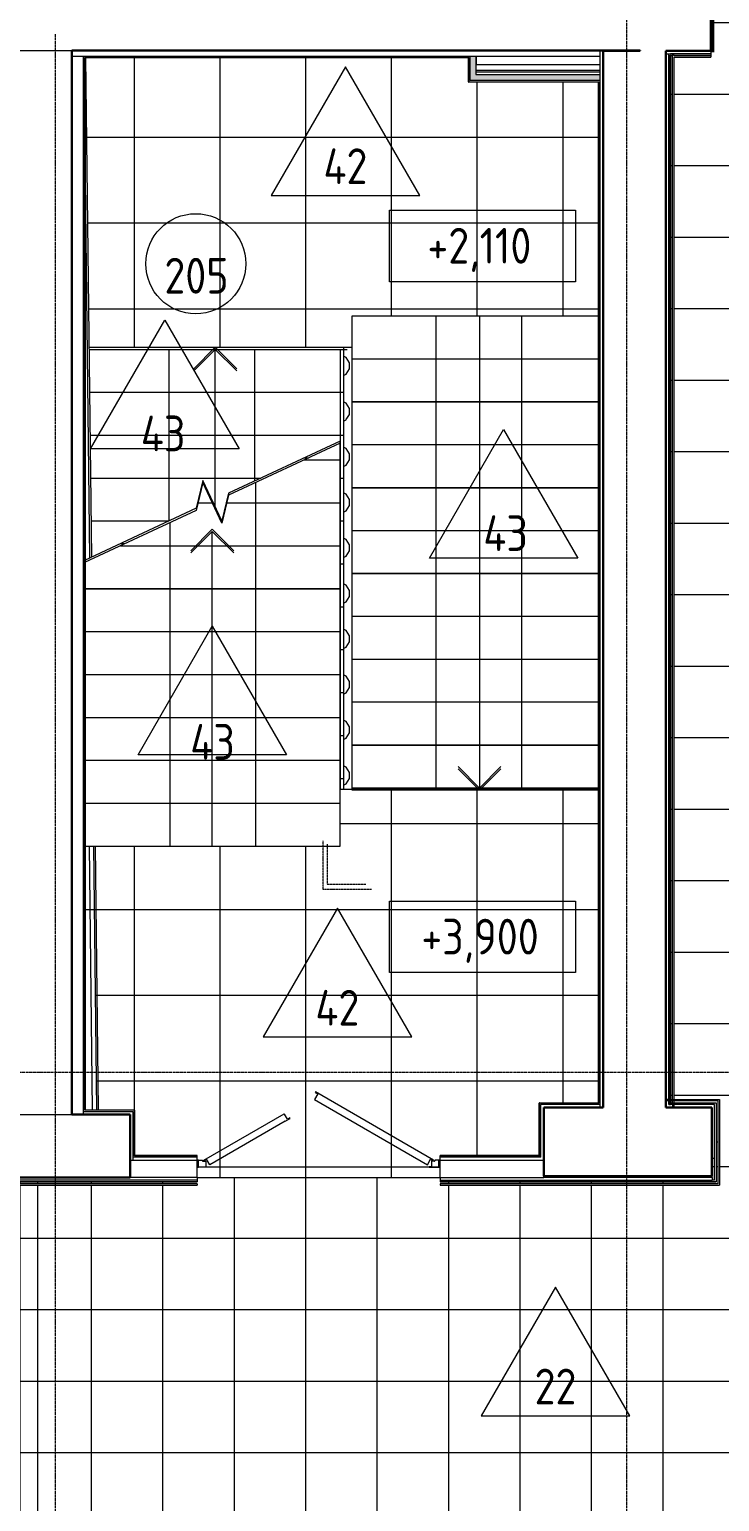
# Model space of a CAD drawing. Header units: millimetres. Extents: x -10915 to 60194, y -32941 to 46712.
# Drawn here: x 41668 to 46498, y 9943 to 20238 of the extents above; entities that cross this region are included whole.
import ezdxf

# ---------------------------------------------------------------- set-up
doc = ezdxf.new("R2010")
doc.units = ezdxf.units.MM
for name, pattern in [('ADSK_Линия сетки', [25, 20, -2.5, 0, -2.5]), ('ADSK_Штриховая_ш3 п1_5', [4.5, 3, -1.5]), ('ADSK_Штрихпунктирная 2 точки_ш15 п1_5 п1_5 п1_5', [19.5, 15, -1.5, 0, -1.5, 0, -1.5])]:
    doc.linetypes.add(name, pattern=pattern)
for name, color, linetype, lineweight in [('Аннотация', 7, 'Continuous', 9), ('Двери', 7, 'Continuous', 9), ('Лестницы', 7, 'Continuous', 9), ('Марки', 7, 'Continuous', 20), ('Марки помещений', 7, 'Continuous', 20), ('Оси', 7, 'Continuous', 9), ('Отметки', 7, 'Continuous', 9), ('Перекрытие', 7, 'Continuous', 18), ('Перекрытие штриховка', 7, 'Continuous', 18), ('Потолки', 7, 'Continuous', 9), ('Потолки штриховка', 7, 'Continuous', 9), ('Стены внутренние', 7, 'Continuous', 18), ('Стены наружные', 7, 'Continuous', 18), ('Стены несущие', 7, 'Continuous', 30), ('Стены отделка', 7, 'Continuous', 30), ('Стены перегородки', 7, 'Continuous', 30), ('Стены штриховка', 7, 'Continuous', 9), ('Стрелки вверх', 7, 'Continuous', 18)]:
    doc.layers.add(name, color=color, linetype=linetype, lineweight=lineweight)
doc.layers.add('Линии', color=7, linetype='Continuous', lineweight=9, true_color=0x00a600)
doc.layers.add('Линии разделители', color=4, linetype='ADSK_Штриховая_ш3 п1_5', lineweight=40, true_color=0x00ffff)
doc.styles.add('GOST Common_1', font='GOST_Common.ttf', dxfattribs={"width": 0.9, "height": 250})
doc.styles.add('GOST Common_2', font='GOST_Common.ttf', dxfattribs={"width": 0.9, "height": 250})
pattern_1 = [(180, (42052.6, 14527.3), (-7e-14, -600), []), (270, (42052.6, 14527.3), (600, 4e-14), [])]
pattern_2 = [(180, (42045, 14100.76), (-7e-14, -600), []), (270, (42045, 14100.76), (600, 4e-14), [])]
pattern_3 = [(0, (45713.2, 18232.8), (0, 600), []), (90, (45713.2, 18232.8), (-600, 4e-14), [])]

# ---------------------------------------------------------------- blocks, each defined once
blk = doc.blocks.new('dver-dpo-230 _1_ - 1700х2300Н ост алюм EIWS30 Д-16л-3687090-План полов 2-го этажа')
at = {"layer": 'Двери'}
for p, q in [((-6, 523), (-29, 484)), ((-21, 537), (-24, 533)), ((-24, 533), (-6, 523)), ((804, 60), (-21, 537)), ((-29, 484), (762, 27)), ((-804, 60), (-241, 385)), ((-234, 332), (-762, 27)), ((-241, 385), (-239, 381)), ((-219, 346), (-239, 381)), ((-234, 332), (-199, 352)), ((-202, 356), (-219, 346)), ((-199, 352), (-202, 356)), ((-850, 10), (-850, 60)), ((-850, 60), (-814, 60)), ((-840, 60), (-850, 60)), ((-774, 10), (-850, 10)), ((-850, 10), (-840, 10)), ((-840, 10), (-840, 60)), ((-814, 60), (-814, 55)), ((-811, 52), (-790, 52)), ((-802, 56), (-804, 60)), ((-784, 66), (-802, 56)), ((-790, 52), (-790, 17)), ((-787, 14), (-774, 14)), ((-762, 27), (-784, 66)), ((-774, 14), (-774, 10)), ((762, 27), (784, 66)), ((774, 14), (774, 10)), ((787, 14), (774, 14)), ((774, 10), (850, 10)), ((784, 66), (802, 56)), ((790, 52), (790, 17)), ((811, 52), (790, 52)), ((802, 56), (804, 60)), ((814, 60), (814, 55)), ((850, 60), (814, 60)), ((850, 60), (840, 60)), ((840, 60), (840, 10)), ((840, 10), (850, 10)), ((850, 10), (850, 60))]:
    blk.add_line(p, q, dxfattribs=at)
for centre, radius, start, end in [((-811, 55), 2.52, 180, 270), ((-787, 17), 2.5, 180, 270), ((787, 17), 2.5, 270, 360), ((811, 55), 2.52, 270, 0)]:
    blk.add_arc(centre, radius, start, end, dxfattribs=at)
blk = doc.blocks.new('ADSK_Марка_Помещение_ОдноЗначение - Номер-159740-План полов 2-го этажа')
at = {"layer": 'Марки помещений'}
blk.add_circle((0, 0), 3.5, dxfattribs=at)
blk = doc.blocks.new('ADSK_Марка_ПерекрытиеПол - Экземпляр_Отделка пола-158379-План полов 2-го этажа')
at = {"layer": 'Марки', "color": 1, "true_color": 0xff0000}
for p, q in [((0, 9), (-5.2, 0)), ((5.2, 0), (0, 9)), ((-5.2, 0), (5.2, 0))]:
    blk.add_line(p, q, dxfattribs=at)
blk = doc.blocks.new('Высотные отметки - Рамка-12095-План полов 2-го этажа')
at = {"layer": 'Аннотация', "lineweight": 20}
for p, q in [((-6.5, 0), (-6.5, 5)), ((-6.5, 5), (6.5, 5)), ((6.5, 5), (6.5, 0)), ((6.5, 0), (-6.5, 0))]:
    blk.add_line(p, q, dxfattribs=at)

msp = doc.modelspace()

# ---------------------------------------------------------------- hatches: boundary and pattern name
at = {"layer": 'Лестницы', "true_color": 0x787878}
h = msp.add_hatch(dxfattribs=at)
h.set_pattern_fill('FP_42', color=8, style=0, pattern_type=2)
h.set_pattern_definition(pattern_3)
h.paths.add_polyline_path([(43923.189, 17932.81), (45651.189, 17932.81), (45651.189, 18232.81), (43923.189, 18232.81), (43923.189, 18015.763)])
h = msp.add_hatch(dxfattribs=at)
h.set_pattern_fill('FP_41', color=8, style=0, pattern_type=2)
h.set_pattern_definition(pattern_2)
h.paths.add_polyline_path([(43865.613, 17700.763), (43865.613, 18000.763), (42085.506, 18000.763), (42089.087, 17700.763), (43293.084, 17700.763)])
h = msp.add_hatch(dxfattribs=at)
h.set_pattern_fill('FP_42', color=8, style=0, pattern_type=2)
h.set_pattern_definition(pattern_3)
h.paths.add_polyline_path([(45595.613, 17632.81), (45651.189, 17632.81), (45651.189, 17932.81), (43923.189, 17932.81), (43923.189, 17632.81), (45386.853, 17632.81)])
h = msp.add_hatch(dxfattribs=at)
h.set_pattern_fill('FP_41', color=8, style=0, pattern_type=2)
h.set_pattern_definition(pattern_2)
h.paths.add_polyline_path([(43865.613, 17400.763), (43865.613, 17700.763), (42089.087, 17700.763), (42092.668, 17400.763), (43293.084, 17400.763)])
h = msp.add_hatch(dxfattribs=at)
h.set_pattern_fill('FP_42', color=8, style=0, pattern_type=2)
h.set_pattern_definition(pattern_3)
h.paths.add_polyline_path([(45651.189, 17332.81), (45651.189, 17632.81), (43923.189, 17632.81), (43923.189, 17332.81), (45595.613, 17332.81)])
h = msp.add_hatch(dxfattribs=at)
h.set_pattern_fill('FP_41', color=8, style=0, pattern_type=2)
h.set_pattern_definition(pattern_2)
h.paths.add_polyline_path([(42148.989, 17100.763), (43287.362, 17100.763), (43842.576, 17359.664), (43842.576, 17100.763), (43865.613, 17100.763), (43865.613, 17400.763), (42092.668, 17400.763), (42096.249, 17100.763), (42137.895, 17100.763)])
h = msp.add_hatch(dxfattribs=at)
h.set_pattern_fill('FP_40', color=8, style=0, pattern_type=2)
h.set_pattern_definition(pattern_1)
h.paths.add_polyline_path([(43603.511, 17227.319), (43842.576, 17227.319), (43842.576, 17344.664), (43590.928, 17227.319)])
h = msp.add_hatch(dxfattribs=at)
h.set_pattern_fill('FP_42', color=8, style=0, pattern_type=2)
h.set_pattern_definition(pattern_3)
h.paths.add_polyline_path([(45651.189, 17032.81), (45651.189, 17332.81), (43923.189, 17332.81), (43923.189, 17032.81), (45595.613, 17032.81)])
h = msp.add_hatch(dxfattribs=at)
h.set_pattern_fill('FP_40', color=8, style=0, pattern_type=2)
h.set_pattern_definition(pattern_1)
h.paths.add_polyline_path([(43048.026, 16927.319), (43842.576, 16927.319), (43842.576, 17227.319), (43590.928, 17227.319), (43060.865, 16980.146), (43051.365, 16941.058)])
h.paths.add_polyline_path([(42847.126, 16927.319), (42947.576, 16927.319), (42881.542, 17068.929), (42850.772, 16942.319)])
h = msp.add_hatch(dxfattribs=at)
h.set_pattern_fill('FP_41', color=8, style=0, pattern_type=2)
h.set_pattern_definition(pattern_2)
h.paths.add_polyline_path([(42148.989, 16800.763), (42644.01, 16800.763), (42834.288, 16889.491), (42881.878, 17083.21), (43013.624, 16800.763), (43060.865, 16995.146), (43287.362, 17100.763), (42096.249, 17100.763), (42099.83, 16800.763), (42137.895, 16800.763)])
h.paths.add_polyline_path([(43865.613, 16800.763), (43865.613, 17100.763), (43842.576, 17100.763), (43842.576, 16800.763)])
h = msp.add_hatch(dxfattribs=at)
h.set_pattern_fill('FP_42', color=8, style=0, pattern_type=2)
h.set_pattern_definition(pattern_3)
h.paths.add_polyline_path([(43923.189, 16732.81), (45651.189, 16732.81), (45651.189, 17032.81), (43923.189, 17032.81), (43923.189, 17023.096)])
h = msp.add_hatch(dxfattribs=at)
h.set_pattern_fill('FP_40', color=8, style=0, pattern_type=2)
h.set_pattern_definition(pattern_1)
h.paths.add_polyline_path([(43842.576, 16627.319), (43842.576, 16927.319), (43048.026, 16927.319), (43013.61, 16785.708), (42947.576, 16927.319), (42847.126, 16927.319), (42834.288, 16874.491), (42304.224, 16627.319), (43293.084, 16627.319)])
h = msp.add_hatch(dxfattribs=at)
h.set_pattern_fill('FP_41', color=8, style=0, pattern_type=2)
h.set_pattern_definition(pattern_2)
h.paths.add_polyline_path([(43865.613, 16500.763), (43865.613, 16800.763), (43842.576, 16800.708), (43842.576, 16500.763)])
h.paths.add_polyline_path([(42102.843, 16548.413), (42644.01, 16800.763), (42099.83, 16800.763), (42101.901, 16627.319)])
h = msp.add_hatch(dxfattribs=at)
h.set_pattern_fill('FP_42', color=8, style=0, pattern_type=2)
h.set_pattern_definition(pattern_3)
h.paths.add_polyline_path([(45651.189, 16432.81), (45651.189, 16732.81), (43923.189, 16732.81), (43923.189, 16432.81), (45600.27, 16432.81)])
h = msp.add_hatch(dxfattribs=at)
h.set_pattern_fill('FP_40', color=8, style=0, pattern_type=2)
h.set_pattern_definition(pattern_1)
h.paths.add_polyline_path([(43842.576, 16327.319), (43842.576, 16627.319), (42304.224, 16627.319), (42057, 16512.036), (42057, 16327.319), (43293.084, 16327.319)])
h = msp.add_hatch(dxfattribs=at)
h.set_pattern_fill('FP_41', color=8, style=0, pattern_type=2)
h.set_pattern_definition(pattern_2)
h.paths.add_polyline_path([(43865.613, 16200.763), (43865.613, 16500.763), (43842.576, 16500.763), (43842.576, 16200.763)])
h = msp.add_hatch(dxfattribs=at)
h.set_pattern_fill('FP_42', color=8, style=0, pattern_type=2)
h.set_pattern_definition(pattern_3)
h.paths.add_polyline_path([(45595.613, 16132.81), (45651.189, 16132.81), (45651.189, 16432.81), (43923.189, 16432.81), (43923.189, 16132.81), (45386.853, 16132.81)])
h = msp.add_hatch(dxfattribs=at)
h.set_pattern_fill('FP_40', color=8, style=0, pattern_type=2)
h.set_pattern_definition(pattern_1)
h.paths.add_polyline_path([(42057, 16027.319), (43842.576, 16027.319), (43842.576, 16327.319), (42057, 16327.319), (42057, 16220.652)])
h = msp.add_hatch(dxfattribs=at)
h.set_pattern_fill('FP_41', color=8, style=0, pattern_type=2)
h.set_pattern_definition(pattern_2)
h.paths.add_polyline_path([(43842.576, 15900.763), (43865.613, 15900.763), (43865.613, 16200.763), (43842.576, 16200.763), (43842.576, 16027.319)])
h = msp.add_hatch(dxfattribs=at)
h.set_pattern_fill('FP_42', color=8, style=0, pattern_type=2)
h.set_pattern_definition(pattern_3)
h.paths.add_polyline_path([(45595.613, 15832.81), (45651.189, 15832.81), (45651.189, 16132.81), (43923.189, 16132.81), (43923.189, 15832.81), (45386.853, 15832.81)])
h = msp.add_hatch(dxfattribs=at)
h.set_pattern_fill('FP_40', color=8, style=0, pattern_type=2)
h.set_pattern_definition(pattern_1)
h.paths.add_polyline_path([(42057, 15727.319), (43842.576, 15727.319), (43842.576, 16027.319), (42057, 16027.319), (42057, 15838.323)])
h = msp.add_hatch(dxfattribs=at)
h.set_pattern_fill('FP_41', color=8, style=0, pattern_type=2)
h.set_pattern_definition(pattern_2)
h.paths.add_polyline_path([(43842.576, 15600.763), (43865.613, 15600.763), (43865.613, 15900.763), (43842.576, 15900.763), (43842.576, 15727.319)])
h = msp.add_hatch(dxfattribs=at)
h.set_pattern_fill('FP_43', color=8, style=0, pattern_type=2)
h.set_pattern_definition(pattern_3)
h.paths.add_polyline_path([(45386.853, 15532.81), (45651.189, 15532.81), (45651.189, 15832.81), (43923.189, 15832.81), (43923.189, 15532.81)])
h = msp.add_hatch(dxfattribs=at)
h.set_pattern_fill('FP_40', color=8, style=0, pattern_type=2)
h.set_pattern_definition(pattern_1)
h.paths.add_polyline_path([(42148.989, 15427.319), (43842.576, 15427.319), (43842.576, 15727.319), (42057, 15727.319), (42057, 15427.319), (42137.247, 15427.319)])
h = msp.add_hatch(dxfattribs=at)
h.set_pattern_fill('FP_41', color=8, style=0, pattern_type=2)
h.set_pattern_definition(pattern_2)
h.paths.add_polyline_path([(43842.576, 15300.763), (43865.613, 15300.763), (43865.613, 15600.763), (43842.576, 15600.763), (43842.576, 15427.319)])
h = msp.add_hatch(dxfattribs=at)
h.set_pattern_fill('FP_42', color=8, style=0, pattern_type=2)
h.set_pattern_definition(pattern_3)
h.paths.add_polyline_path([(45595.613, 15232.81), (45651.189, 15232.81), (45651.189, 15532.81), (43923.189, 15532.81), (43923.189, 15232.81), (45386.853, 15232.81)])
h = msp.add_hatch(dxfattribs=at)
h.set_pattern_fill('FP_40', color=8, style=0, pattern_type=2)
h.set_pattern_definition(pattern_1)
h.paths.add_polyline_path([(42148.989, 15127.319), (43842.576, 15127.319), (43842.576, 15427.319), (42057, 15427.319), (42057, 15127.319), (42137.247, 15127.319)])
h = msp.add_hatch(dxfattribs=at)
h.set_pattern_fill('FP_41', color=8, style=0, pattern_type=2)
h.set_pattern_definition(pattern_2)
h.paths.add_polyline_path([(43842.576, 15000.763), (43865.613, 15000.763), (43865.613, 15300.763), (43842.576, 15300.763), (43842.576, 15127.319)])
h = msp.add_hatch(dxfattribs=at)
h.set_pattern_fill('FP_42', color=8, style=0, pattern_type=2)
h.set_pattern_definition(pattern_3)
h.paths.add_polyline_path([(45651.189, 14932.81), (45651.189, 15232.81), (43923.189, 15232.81), (43923.189, 14932.81), (45595.613, 14932.81)])
h = msp.add_hatch(dxfattribs=at)
h.set_pattern_fill('FP_40', color=8, style=0, pattern_type=2)
h.set_pattern_definition(pattern_1)
h.paths.add_polyline_path([(42148.989, 14827.319), (43842.576, 14827.319), (43842.576, 15127.319), (42057, 15127.319), (42057, 14827.319), (42137.247, 14827.319)])
h = msp.add_hatch(dxfattribs=at)
h.set_pattern_fill('FP_41', color=8, style=0, pattern_type=2)
h.set_pattern_definition(pattern_2)
h.paths.add_polyline_path([(43865.613, 14922.81), (43865.613, 15000.763), (43842.576, 15000.763), (43842.576, 14922.81)])
h = msp.add_hatch(dxfattribs=at)
h.set_pattern_fill('FP_40', color=8, style=0, pattern_type=2)
h.set_pattern_definition(pattern_1)
h.paths.add_polyline_path([(42148.989, 14527.319), (43842.576, 14527.319), (43842.576, 14827.319), (42057, 14827.319), (42057, 14527.319), (42137.247, 14527.319)])
at = {"layer": 'Перекрытие штриховка', "lineweight": 9, "true_color": 0x787878}
h = msp.add_hatch(dxfattribs=at)
h.set_pattern_fill('FP_82', color=8, style=0, pattern_type=2)
h.set_pattern_definition([(270, (1102.2, 18785.6), (500, 3e-14), []), (0, (1102.2, 18785.6), (0, 500), [])])
h.paths.add_polyline_path([(48703, 16742.15), (48705, 16744.15), (48703, 16744.15)])
h.paths.add_polyline_path([(47480.621, 12459.671), (48110, 12459.671), (48110, 12761.921), (48120, 12761.921), (48120, 12459.671), (48133, 12459.671), (48133, 12761.921), (48145, 12761.921), (48145, 12773.921), (48680, 12773.921), (48680, 12786.921), (48155, 12786.921), (48155, 12796.921), (48680, 12796.921), (48680, 16729.15), (48401.064, 16729.15), (48401.064, 17273.15), (48690, 17273.15), (48690, 17987.815), (48700, 17987.815), (48700, 17263.15), (48411.064, 17263.15), (48411.064, 16739.15), (48690, 16739.15), (48690, 12796.921), (48703, 12796.921), (48703, 16742.15), (48416.064, 16742.15), (48416.064, 16744.15), (48414.064, 16744.15), (48414.064, 17258.15), (48416.064, 17258.15), (48416.334, 17260.15), (48703, 17260.15), (48703, 17987.815), (48735, 17987.815), (48735, 18073.207), (48730.5, 18070.609), (48573, 18343.407), (48580.794, 18347.907), (48575.794, 18356.567), (48620.828, 18382.567), (48615.828, 18391.227), (48623.622, 18395.727), (48735, 18202.815), (48735, 19172.815), (48323.622, 18460.287), (48315.828, 18464.787), (48310.828, 18456.127), (48265.794, 18482.127), (48260.794, 18473.466), (48253, 18477.966), (48730.5, 19305.021), (48735, 19302.422), (48735, 19387.815), (48703, 19387.815), (48703, 19542.15), (48416.064, 19542.15), (48416.064, 19544.15), (48414.064, 19544.15), (48414.064, 20056.15), (48426.064, 20056.15), (48426.064, 20068.15), (48437.5, 20068.15), (48437.5, 20343.15), (46437.5, 20343.15), (46437.5, 20056.15), (46178.189, 20056.15), (46178.189, 20053.15), (46437.5, 20053.15), (46437.5, 20043.15), (46178.189, 20043.15), (46178.189, 12754.671), (46498.396, 12754.671), (46498.396, 12459.671), (46957.179, 12459.671)])
h.paths.add_polyline_path([(46475.396, 12459.671), (46488.396, 12459.671), (46488.396, 12744.671), (46178.189, 12744.671), (46178.189, 12731.671), (46473.396, 12731.671), (46473.396, 12729.671), (46475.396, 12729.671), (46475.396, 12591.736)])
h.paths.add_polyline_path([(46143.189, 12699.671), (46143.162, 12700), (46143.162, 12699.671)])
h.paths.add_polyline_path([(46168.189, 12731.671), (46168.189, 12744.671), (46155.189, 12744.671), (46155.189, 12731.671)])
h.paths.add_polyline_path([(46155.189, 20056.15), (46155.189, 20058.15), (46154.058, 20057.281)])
h.paths.add_polyline_path([(46155.189, 12754.671), (46168.189, 12754.671), (46168.189, 20056.15), (46155.189, 20056.15), (46155.189, 12756.011)])
h.paths.add_polyline_path([(48690, 12773.921), (48703, 12773.921), (48703, 12786.921), (48690, 12786.921)])
h.paths.add_polyline_path([(48705, 17258.15), (48705, 17260.15), (48703, 17260.15), (48704.973, 17258.178)])
h.paths.add_polyline_path([(48735, 18080.815), (48735, 18084.754), (48733.294, 18083.769)])
h.paths.add_polyline_path([(48735, 19290.875), (48735, 19294.815), (48733.294, 19291.86)])
h.paths.add_polyline_path([(48690, 19387.815), (48690, 19529.15), (48401.064, 19529.15), (48401.064, 20043.15), (48411.064, 20043.15), (48411.064, 19539.15), (48700, 19539.15), (48700, 19387.815)])
h.paths.add_polyline_path([(48703, 19542.15), (48705, 19544.15), (48703, 19544.15)])
h = msp.add_hatch(dxfattribs=at)
h.set_pattern_fill('FP_44', color=8, style=0, pattern_type=2)
h.set_pattern_definition([(0, (43602.2, 13484.1), (0, 600), []), (90, (43602.2, 13484.1), (-600, 4e-14), [])])
h.paths.add_polyline_path([(45651.189, 19869.818), (45653.189, 19871.818), (45651.189, 19871.818)])
h.paths.add_polyline_path([(42148.989, 18015.763), (43923.189, 18015.763), (43923.189, 18232.81), (45651.189, 18232.81), (45651.189, 19869.818), (44743.22, 19869.818), (44743.22, 19871.818), (44741.22, 19871.818), (44741.22, 20039.318), (42061.171, 20039.318), (42085.327, 18015.763), (42137.247, 18015.763)])
h = msp.add_hatch(dxfattribs=at)
h.set_pattern_fill('FP_39', color=8, style=0, pattern_type=2)
h.set_pattern_definition([(0, (44802.2, 13484.1), (0, 600), []), (90, (44802.2, 13484.1), (-600, 4e-14), [])])
h.paths.add_polyline_path([(44542.063, 12210.656), (44542.063, 12280.656), (44532.063, 12280.656), (44532.063, 12330.656), (44542.063, 12330.656), (44542.063, 12362.656), (45236.396, 12362.656), (45236.396, 12729.671), (45238.396, 12729.671), (45238.396, 12731.671), (45651.189, 12731.671), (45651.189, 14922.81), (43842.576, 14922.81), (43842.576, 14527.319), (42057, 14527.319), (42057.954, 14098.778), (42123.702, 13795.662), (42137.247, 12682.656), (42402.063, 12682.656), (42402.063, 12680.656), (42404.063, 12680.656), (42404.063, 12362.656), (42842.063, 12362.656), (42842.063, 12330.656), (42852.063, 12329.622), (42852.063, 12280.656), (42842.063, 12280.656), (42842.063, 12210.656), (44339.968, 12210.656)])
h.paths.add_polyline_path([(42402.063, 12360.656), (42404.063, 12362.656), (42402.063, 12362.656)])
h.paths.add_polyline_path([(42057, 12682.656), (42098.342, 12682.656), (42057, 12837.396), (42057, 12696.998)])
h = msp.add_hatch(dxfattribs=at)
h.set_pattern_fill('FP_30', color=8, style=0, pattern_type=2)
h.set_pattern_definition([(270, (7102.2, 22285.6), (500, 3e-14), []), (0, (7102.2, 22285.6), (0, 500), [])])
h.paths.add_polyline_path([(37872.868, 12638.639), (37874.868, 12638.673), (37874.824, 12640.59), (37872.902, 12638.673)])
h.paths.add_polyline_path([(25721.208, 8727.642), (26549, 8727.642), (26373.408, 8829.021), (26377.908, 8836.815), (26369.248, 8841.815), (26395.248, 8886.848), (26386.587, 8891.848), (26391.087, 8899.642), (26681.206, 8732.142), (26678.608, 8727.642), (26764, 8727.642), (26764, 8759.642), (33897.201, 8759.642), (33897.201, 8727.642), (33982.593, 8727.642), (33979.995, 8732.142), (34789.728, 9199.642), (34794.228, 9191.848), (34803.451, 9195.874), (34828.889, 9151.815), (34837.549, 9156.815), (34842.049, 9149.021), (34112.201, 8727.642), (35082.201, 8727.642), (34906.608, 8829.021), (34911.108, 8836.815), (34902.448, 8841.815), (34928.448, 8886.848), (34919.788, 8891.848), (34924.288, 8899.642), (35214.406, 8732.142), (35211.808, 8727.642), (35297.201, 8727.642), (35297.201, 8759.642), (40083.13, 8759.642), (40083.13, 8772.642), (35297.201, 8772.642), (35297.201, 8782.642), (40083.13, 8782.642), (40083.13, 9058.345), (41726.321, 9058.345), (41726.321, 12155.656), (39844.565, 12155.656), (39844.565, 12165.656), (41726.321, 12165.656), (41726.321, 12178.656), (39844.565, 12178.656), (39844.565, 12210.656), (38958.565, 12210.656), (39665.349, 11802.406), (39662.201, 11796.906), (39672.14, 11791.168), (39658.64, 11767.786), (39668.599, 11762.036), (39665.349, 11756.406), (38884.195, 12207.406), (38886.071, 12210.656), (38814.565, 12210.656), (38814.565, 12178.656), (37874.868, 12178.656), (37874.868, 12180.656), (37872.868, 12180.656), (37872.868, 12638.639), (37869.868, 12638.634), (37869.868, 12165.656), (38814.565, 12165.656), (38814.565, 12155.656), (37859.868, 12155.656), (37859.868, 12638.673), (33345.398, 12650.558), (33345.398, 12486.061), (33343.398, 12486.061), (33343.373, 12484.061), (32292.42, 12484.061), (32292.42, 12486.061), (32290.42, 12486.064), (32290.42, 12512.238), (27704.443, 12512.238), (27704.443, 12486.859), (27702.443, 12486.859), (27702.443, 12484.859), (26672.427, 12484.859), (26672.427, 12486.859), (26670.427, 12486.863), (26670.427, 12512.238), (24339.565, 12512.238), (24339.565, 12377.026), (24347.565, 12377.026), (24347.565, 12327.026), (24307.565, 12327.026), (24307.565, 11672.026), (24347.565, 11672.026), (24347.565, 11622.026), (24272.565, 11622.026), (24272.565, 11562.026), (24257.565, 11562.026), (24257.565, 11572.026), (24207.565, 11572.026), (24207.565, 9797.026), (24257.565, 9797.026), (24257.565, 9807.026), (24272.565, 9807.026), (24272.565, 9747.026), (24347.565, 9747.026), (24347.565, 9697.026), (24307.565, 9697.026), (24307.565, 8797.026), (24347.565, 8797.026), (24347.565, 8782.642), (25364, 8782.642), (25364, 8772.642), (24347.565, 8772.642), (24347.565, 8759.642), (25364, 8759.642), (25364, 8727.642), (25449.392, 8727.642), (25446.794, 8732.142), (26256.528, 9199.642), (26261.028, 9191.848), (26270.251, 9195.874), (26295.688, 9151.815), (26304.348, 9156.815), (26308.848, 9149.021), (25579, 8727.642)])
h.paths.add_polyline_path([(35204.201, 8727.642), (35201.246, 8729.348), (35201.246, 8727.642)])
h.paths.add_polyline_path([(33994.14, 8727.642), (33993.155, 8729.348), (33990.201, 8727.642), (33993.155, 8727.642)])
h.paths.add_polyline_path([(26671, 8727.642), (26668.046, 8729.348), (26668.046, 8727.642)])
h.paths.add_polyline_path([(25460.939, 8727.642), (25459.954, 8729.348), (25457, 8727.642), (25459.954, 8727.642)])
h.paths.add_polyline_path([(40106.13, 8759.642), (40106.13, 8772.642), (40093.13, 8772.642), (40093.13, 8759.642)])
h.paths.add_polyline_path([(40108.13, 8757.642), (40108.13, 8759.642), (40106.13, 8759.642)])
h.paths.add_polyline_path([(33871.125, 8772.642), (26764, 8772.642), (26764, 8782.642), (33897.201, 8782.642), (33897.201, 8772.642)])
h.paths.add_polyline_path([(40093.13, 8782.642), (40106.13, 8782.642), (40106.13, 9033.345), (40108.13, 9033.345), (40108.13, 9035.345), (41726.321, 9035.345), (41726.321, 9048.345), (40093.13, 9048.345), (40093.13, 8983.345)])
h.paths.add_polyline_path([(24207.565, 8787.026), (24247.565, 8787.026), (24247.565, 8797.026), (24207.565, 8797.026)])
h.paths.add_polyline_path([(24247.565, 9697.026), (24247.565, 9707.026), (24207.565, 9707.026), (24207.565, 9697.026), (24239.441, 9697.026)])
h.paths.add_polyline_path([(24247.565, 11662.026), (24247.565, 11672.026), (24207.565, 11672.026), (24207.565, 11662.026)])
h.paths.add_polyline_path([(37904.868, 12190.656), (37907.063, 12190.656), (37907.063, 12650.549), (37904.868, 12650.541), (37904.868, 12208.291)])
h.paths.add_polyline_path([(38897.404, 12207.286), (38899.35, 12210.656), (38891.565, 12210.656), (38897.195, 12207.406)])
h.paths.add_polyline_path([(24207.565, 12327.026), (24247.565, 12327.026), (24247.565, 12337.026), (24207.565, 12337.026)])
h.paths.add_polyline_path([(24247.565, 12367.026), (24247.565, 12377.026), (24207.565, 12377.026), (24207.565, 12367.026)])
h.paths.add_polyline_path([(28362.225, 12524.238), (32290.42, 12524.238), (32290.42, 12653.335), (27704.443, 12665.408), (27704.443, 12524.238), (27709.599, 12524.238)])
h.paths.add_polyline_path([(26670.427, 12524.238), (26670.427, 12668.131), (24327.565, 12674.298), (24327.565, 12663.238), (24339.565, 12663.238), (24339.565, 12524.238), (26542.935, 12524.238)])
h = msp.add_hatch(dxfattribs=at)
h.set_pattern_fill('FP_83', color=8, style=0, pattern_type=2)
h.set_pattern_definition([(0, (2602.2, 10785.6), (0, 500), []), (90, (2602.2, 10785.6), (-500, 3e-14), [])])
h.paths.add_polyline_path([(47076.468, 8874.26), (47077.384, 8873.943), (47077.212, 8874.482)])
h.paths.add_polyline_path([(47372.331, 8870.461), (47371.412, 8869.172), (47372.94, 8868.416), (47372.494, 8869.913)])
h.paths.add_polyline_path([(48963, 9646.429), (48965, 9644.429), (48965, 9646.429)])
h.paths.add_polyline_path([(44177, 8627.057), (44190, 8627.057), (44190, 8652.057), (43455, 8652.057), (43455, 8662.057), (44200, 8662.057), (44200, 8627.057), (47067.5, 8627.057), (47068.181, 8858.429), (47073.106, 8871.996), (47082.141, 8877.197), (47083.31, 8877.51), (47085.506, 8878.71), (47125.503, 8879.475), (47125.503, 8889.499), (47138.494, 8889.499), (47138.494, 8879.475), (47356.5, 8878.747), (47370.753, 8872.805), (47375.229, 8864.595), (47375.297, 8863.929), (47376.782, 8861.429), (47377.5, 8796.831), (47377.5, 8627.057), (47394.5, 8627.057), (47394.5, 9017.057), (47410.5, 9017.057), (47410.5, 9634.429), (47408.5, 9634.429), (47408.5, 9646.429), (48940, 9646.429), (48940, 9834.429), (48950, 9834.429), (48950, 9646.429), (48963, 9646.429), (48963, 9834.429), (48975, 9834.429), (48975, 9933.07), (48540.891, 10685.294), (48546.379, 10688.463), (48552.129, 10678.504), (48575.512, 10692.004), (48581.262, 10682.044), (48586.938, 10685.213), (48975, 10013.07), (48975, 10864.429), (48963, 10864.429), (48963, 12176.921), (48950, 12176.8), (48950, 10864.429), (48940, 10864.429), (48940, 12176.921), (48110, 12176.921), (48110, 12459.671), (46498.396, 12459.671), (46498.396, 12155.656), (44542.063, 12155.656), (44542.063, 12165.656), (46488.396, 12165.656), (46488.396, 12459.671), (46475.396, 12459.671), (46475.396, 12180.656), (46473.396, 12180.656), (46473.396, 12178.656), (44542.063, 12178.656), (44542.063, 12210.656), (42842.063, 12210.197), (42842.063, 12178.656), (41726.321, 12178.656), (41726.321, 12165.656), (42842.063, 12165.656), (42842.063, 12155.656), (41726.321, 12155.656), (41726.321, 9058.345), (41995.572, 9058.345), (41995.572, 8880.36), (41995.573, 8880.284), (41997.223, 8662.057), (42385, 8662.057), (42385, 8652.057), (41984.298, 8652.057), (41984.488, 8639.057), (42385, 8639.057), (42385, 8627.057), (43455, 8627.057), (43455, 8639.057), (44175, 8639.057), (44175.031, 8637.057), (44177, 8637.057)])
h.paths.add_polyline_path([(41942.486, 8627.057), (41940.811, 8848.517), (41918.619, 8848.292), (41921.053, 8627.057), (41940.811, 8627.057)])
h.paths.add_polyline_path([(41984.298, 8637.057), (41984.412, 8637.057), (41984.223, 8638.882), (41982.572, 8637.057), (41984.223, 8637.057)])
h.paths.add_polyline_path([(41984.298, 8662.057), (41987.223, 8662.057), (41985.572, 9033.345), (41985.572, 9048.345), (41726.321, 9048.345), (41726.974, 9035.345), (41982.572, 9035.345), (41982.814, 8848.292), (41984.223, 8662.057)])
h.paths.add_polyline_path([(47085.5, 8858.93), (47084.352, 8860.147), (47085.021, 8859.049)])
h.paths.add_polyline_path([(47359.5, 8858.936), (47360.939, 8860.433), (47360.377, 8861.429), (47359.5, 8859.81), (47359.5, 8859.136)])
h.paths.add_polyline_path([(41930.572, 8868.292), (41930.572, 8983.345), (41917.133, 8983.345), (41919.006, 8868.292)])
h.paths.add_polyline_path([(48940, 12186.921), (48963, 12186.921), (48963, 12199.921), (48135, 12199.921), (48135, 12201.921), (48133, 12201.921), (48133, 12459.671), (48120, 12459.671), (48120, 12186.921), (48785.654, 12186.921)])
h.paths.add_polyline_path([(46450.997, 12190.656), (46463.396, 12190.742), (46463.396, 12345.656), (46443.396, 12345.656), (46443.396, 12210.656), (46447.063, 12210.656), (46447.063, 12190.656)])
h.paths.add_polyline_path([(48963, 12199.921), (48965, 12201.921), (48963, 12201.921)])
h.paths.add_polyline_path([(48145, 12211.921), (48165, 12211.921), (48165, 12330.656), (48145, 12330.656), (48145, 12231.674)])
at = {"layer": 'Потолки штриховка', "lineweight": 18}
h = msp.add_hatch(dxfattribs=at)
h.set_pattern_fill('FP_19', color=256, style=0, pattern_type=2)
h.set_pattern_definition([(0, (65.08, 3166.64), (0, 159.119), [47.641, -260.317]), (57.173, (153.98, 3187.96), (-153.9797, 79.5587), [43.941, -240.097]), (122.827, (177.8, 3267.52), (-153.9797, -79.5587), [43.941, -240.097]), (27.325, (112.72, 3166.64), (-0.0005, 318.2388), [46.441, -300.197]), (27.325, (23.82, 3304.44), (-0.0005, 318.2388), [46.441, -300.197]), (152.675, (65.08, 3166.64), (-307.9587, -159.1195), [46.441, -300.197]), (152.675, (153.98, 3304.44), (-307.9587, -159.1195), [46.441, -300.197]), (90, (177.8, 3224.88), (-307.959, 159.119), [42.636, -275.603]), (90, (0, 3224.88), (-307.959, 159.119), [42.636, -275.603])])
h.paths.add_polyline_path([(43865.613, 14922.81), (43923.189, 14922.81), (43923.189, 18015.763), (43892.576, 18015.763), (43892.576, 18011.347), (43865.613, 18011.347), (43865.613, 15217.81)])
at = {"layer": 'Стены внутренние'}
for points in [[(44754.273, 19921.818), (44793.22, 19921.818), (44793.22, 20051.318), (44753.22, 20051.318), (44753.22, 19921.818)], [(45431.854, 19881.818), (45663.189, 19881.818), (45663.189, 19921.818), (44753.22, 19921.818), (44753.22, 19881.818), (45386.853, 19881.818)]]:
    msp.add_hatch(color=256, dxfattribs=at).paths.add_polyline_path(points)

# ---------------------------------------------------------------- linework, layer by layer
at = {"layer": 'Лестницы'}
for p, q in [((45651.189, 18232.81), (43923.189, 18232.81)), ((43923.189, 18232.81), (43923.189, 17932.81)), ((45651.189, 18232.81), (43923.189, 18232.81)), ((43892.576, 18011.347), (43892.576, 18015.763)), ((42085.506, 18000.763), (43892.576, 18000.763)), ((43923.189, 17932.81), (43923.189, 17632.81)), ((45651.189, 17932.81), (43923.189, 17932.81)), ((45651.189, 17932.81), (43923.189, 17932.81)), ((42089.087, 17700.763), (43865.613, 17700.763)), ((42089.087, 17700.763), (43865.613, 17700.763)), ((43923.189, 17632.81), (43923.189, 17332.81)), ((45651.189, 17632.81), (43923.189, 17632.81)), ((45651.189, 17632.81), (43923.189, 17632.81)), ((42092.668, 17400.763), (43865.613, 17400.763)), ((42092.668, 17400.763), (43865.613, 17400.763)), ((43842.576, 17359.664), (43060.865, 16995.146)), ((43842.576, 17344.664), (43060.865, 16980.146)), ((43842.576, 17344.664), (43842.576, 17359.664)), ((43842.576, 17227.319), (43842.576, 17344.664)), ((43923.189, 17332.81), (43923.189, 17032.81)), ((45651.189, 17332.81), (43923.189, 17332.81)), ((45651.189, 17332.81), (43923.189, 17332.81)), ((43590.928, 17242.319), (43623.096, 17242.319)), ((43590.928, 17242.319), (43623.096, 17242.319)), ((43590.928, 17227.319), (43842.576, 17227.319)), ((43590.928, 17227.319), (43842.576, 17227.319)), ((43842.576, 16927.319), (43842.576, 17227.319)), ((42096.249, 17100.763), (43287.362, 17100.763)), ((42096.249, 17100.763), (43287.362, 17100.763)), ((43842.576, 17100.763), (43865.613, 17100.763)), ((43842.576, 17100.763), (43865.613, 17100.763)), ((42881.542, 17083.929), (42834.288, 16889.491)), ((42881.542, 17068.929), (42834.288, 16874.491)), ((43013.61, 16800.708), (42881.542, 17083.929)), ((43013.61, 16785.708), (42881.542, 17068.929)), ((43060.865, 16995.146), (43013.61, 16800.708)), ((43923.189, 17032.81), (43923.189, 16732.81)), ((45651.189, 17032.81), (43923.189, 17032.81)), ((45651.189, 17032.81), (43923.189, 17032.81)), ((42834.288, 16889.491), (42052.576, 16524.973)), ((42847.126, 16942.319), (42850.772, 16942.319)), ((42847.126, 16942.319), (42850.772, 16942.319)), ((42847.126, 16927.319), (42947.576, 16927.319)), ((42847.126, 16927.319), (42947.576, 16927.319)), ((42940.582, 16942.319), (42947.576, 16942.319)), ((42940.582, 16942.319), (42947.576, 16942.319)), ((43060.865, 16980.146), (43013.61, 16785.708)), ((43048.026, 16942.319), (43051.671, 16942.319)), ((43048.026, 16942.319), (43051.671, 16942.319)), ((43048.026, 16927.319), (43842.576, 16927.319)), ((43048.026, 16927.319), (43842.576, 16927.319)), ((43842.576, 16627.319), (43842.576, 16927.319)), ((42834.288, 16874.491), (42052.576, 16509.973)), ((42099.83, 16800.763), (42644.01, 16800.763)), ((42099.83, 16800.763), (42644.01, 16800.763)), ((43842.576, 16800.763), (43865.613, 16800.763)), ((43842.576, 16800.763), (43865.613, 16800.763)), ((43923.189, 16732.81), (43923.189, 16432.81)), ((45651.189, 16732.81), (43923.189, 16732.81)), ((45651.189, 16732.81), (43923.189, 16732.81)), ((42304.224, 16642.319), (42336.392, 16642.319)), ((42304.224, 16642.319), (42336.392, 16642.319)), ((42304.224, 16627.319), (43842.576, 16627.319)), ((42304.224, 16627.319), (43842.576, 16627.319)), ((43842.576, 16327.319), (43842.576, 16627.319)), ((43842.576, 16500.763), (43865.613, 16500.763)), ((43842.576, 16500.763), (43865.613, 16500.763)), ((43923.189, 16432.81), (43923.189, 16132.81)), ((45651.189, 16432.81), (43923.189, 16432.81)), ((45651.189, 16432.81), (43923.189, 16432.81)), ((42057, 16327.319), (43842.576, 16327.319)), ((42057, 16327.319), (43842.576, 16327.319)), ((43842.576, 16027.319), (43842.576, 16327.319)), ((43842.576, 16200.763), (43865.613, 16200.763)), ((43842.576, 16200.763), (43865.613, 16200.763)), ((43923.189, 16132.81), (43923.189, 15832.81)), ((45651.189, 16132.81), (43923.189, 16132.81)), ((45651.189, 16132.81), (43923.189, 16132.81)), ((42057, 16027.319), (43842.576, 16027.319)), ((42057, 16027.319), (43842.576, 16027.319)), ((43842.576, 15727.319), (43842.576, 16027.319)), ((43842.576, 15900.763), (43865.613, 15900.763)), ((43842.576, 15900.763), (43865.613, 15900.763)), ((43923.189, 15832.81), (43923.189, 15532.81)), ((45651.189, 15832.81), (43923.189, 15832.81)), ((45651.189, 15832.81), (43923.189, 15832.81)), ((42057, 15727.319), (43842.576, 15727.319)), ((42057, 15727.319), (43842.576, 15727.319)), ((43842.576, 15427.319), (43842.576, 15727.319)), ((43842.576, 15600.763), (43865.613, 15600.763)), ((43842.576, 15600.763), (43865.613, 15600.763)), ((43923.189, 15532.81), (43923.189, 15232.81)), ((45651.189, 15532.81), (43923.189, 15532.81)), ((45651.189, 15532.81), (43923.189, 15532.81)), ((42057, 15427.319), (43842.576, 15427.319)), ((42057, 15427.319), (43842.576, 15427.319)), ((43842.576, 15127.319), (43842.576, 15427.319)), ((43842.576, 15300.763), (43865.613, 15300.763)), ((43842.576, 15300.763), (43865.613, 15300.763)), ((43923.189, 15232.81), (43923.189, 14932.81)), ((45651.189, 15232.81), (43923.189, 15232.81)), ((45651.189, 15232.81), (43923.189, 15232.81)), ((42057, 15127.319), (43842.576, 15127.319)), ((42057, 15127.319), (43842.576, 15127.319)), ((43842.576, 14827.319), (43842.576, 15127.319)), ((43842.576, 15000.763), (43865.613, 15000.763)), ((43842.576, 15000.763), (43865.613, 15000.763)), ((43923.189, 14932.81), (43923.189, 14922.81)), ((45651.189, 14932.81), (43923.189, 14932.81)), ((42057, 14827.319), (43842.576, 14827.319)), ((42057, 14827.319), (43842.576, 14827.319)), ((43842.576, 14527.319), (43842.576, 14827.319)), ((45651.189, 14917.81), (43923.189, 14917.81)), ((42057, 14527.319), (43842.576, 14527.319)), ((42057, 14527.319), (43842.576, 14527.319))]:
    msp.add_line(p, q, dxfattribs=at)
at = {"layer": 'Линии', "color": 1, "true_color": 0xff0000}
for p, q in [((42095.971, 17304.323), (42615.586, 18204.323)), ((42615.586, 18204.323), (43135.201, 17304.323)), ((44467.393, 16540.559), (44987.009, 17440.559)), ((44987.009, 17440.559), (45506.624, 16540.559)), ((43135.201, 17304.323), (42095.971, 17304.323)), ((45506.624, 16540.559), (44467.393, 16540.559)), ((42427.961, 15164.944), (42947.576, 16064.944)), ((42947.576, 16064.944), (43467.191, 15164.944)), ((43467.191, 15164.944), (42427.961, 15164.944))]:
    msp.add_line(p, q, dxfattribs=at)
at = {"layer": 'Линии', "color": 7, "linetype": 'ADSK_Штрихпунктирная 2 точки_ш15 п1_5 п1_5 п1_5'}
for p, q in [((43722.789, 14224.047), (43722.789, 14564.047)), ((43752.204, 14540.406), (43752.204, 14260.406)), ((44062.789, 14224.047), (43722.789, 14224.047)), ((43752.204, 14260.406), (44022.789, 14260.406))]:
    msp.add_line(p, q, dxfattribs=at)
at = {"layer": 'Линии разделители', "color": 7}
msp.add_line((46451.854, 20618.15), (46451.854, 20078.15), dxfattribs=at)
at = {"layer": 'Оси', "linetype": 'ADSK_Линия сетки'}
for p, q in [((45849.565, -5289.091), (45849.565, 42991.845)), ((41849.565, -5289.091), (41849.565, 20205)), ((-10114.729, 12945), (56004.853, 12945))]:
    msp.add_line(p, q, dxfattribs=at)
at = {"layer": 'Перекрытие'}
for p, q in [((42085.327, 18015.763), (43923.189, 18015.763)), ((45651.189, 14922.81), (43842.576, 14922.81)), ((46475.396, 12459.671), (46488.396, 12459.671)), ((41726.321, 12165.656), (41726.321, 12178.656)), ((41726.321, 9058.345), (41726.321, 12155.656)), ((42842.063, 12210.656), (44542.063, 12210.656)), ((46443.396, 12219.671), (46443.396, 12210.656))]:
    msp.add_line(p, q, dxfattribs=at)
at = {"layer": 'Потолки'}
msp.add_line((43865.613, 18011.347), (43865.613, 14922.81), dxfattribs=at)
at = {"layer": 'Стены внутренние'}
for p, q in [((45713.189, 20088.15), (45713.189, 20091.318)), ((45743.189, 20091.318), (45743.189, 20088.15)), ((44794.273, 20051.318), (44794.273, 19991.818)), ((44794.273, 19991.818), (45663.189, 19991.818)), ((45663.189, 19951.818), (44793.22, 19951.818)), ((42057, 16870.082), (42057, 16870.082)), ((42061.072, 16528.935), (42057, 16870.082)), ((42084.966, 14527.319), (42106.986, 12682.656)), ((42114.968, 14527.319), (42136.988, 12682.656))]:
    msp.add_line(p, q, dxfattribs=at)
at = {"layer": 'Стены наружные'}
for p, q in [((45701.189, 20088.15), (45701.189, 20091.318)), ((42061.171, 20039.321), (42102.843, 16548.413)), ((45663.189, 19939.818), (44793.22, 19939.818)), ((42090.908, 16542.848), (42057, 19383.404)), ((42126.969, 14527.319), (42148.989, 12682.656))]:
    msp.add_line(p, q, dxfattribs=at)
at = {"layer": 'Стены несущие'}
for p, q in [((46437.5, 20088.15), (46437.5, 20598.15)), ((41965, 20091.318), (41965, 12650.656)), ((45941.854, 20091.318), (41965, 20091.318)), ((45683.189, 20088.15), (45683.189, 12699.671)), ((45683.189, 20088.15), (45941.854, 20088.15)), ((45941.854, 20088.15), (45941.854, 20091.318)), ((46437.5, 20088.15), (46123.189, 20088.15)), ((46123.189, 20088.15), (46123.189, 12699.671)), ((45268.396, 12699.671), (45683.189, 12699.671)), ((45268.396, 12219.671), (45268.396, 12699.671)), ((46123.189, 12699.671), (46443.396, 12699.671)), ((46443.396, 12219.671), (46443.396, 12699.671)), ((42372.063, 12650.656), (41965, 12650.656)), ((42372.063, 12210.656), (42372.063, 12650.656)), ((42372.063, 12210.656), (39844.565, 12210.656)), ((46443.396, 12219.671), (45268.396, 12219.671))]:
    msp.add_line(p, q, dxfattribs=at)
at = {"layer": 'Стены отделка', "lineweight": 9}
for p, q in [((45663.189, 12699.671), (45663.189, 20091.318)), ((45683.189, 20091.318), (45663.189, 20091.318)), ((45683.189, 20091.318), (45683.189, 20088.15)), ((46437.5, 20088.15), (46437.5, 20056.15)), ((41965, 20051.318), (42045, 20051.318)), ((42045, 12650.656), (42045, 20051.318)), ((44741.22, 20039.318), (42057, 20039.318)), ((42057, 20039.318), (42057, 12682.656)), ((44741.22, 19871.818), (44741.22, 20039.318)), ((44753.22, 19881.818), (44753.22, 20051.318)), ((44753.22, 20051.318), (45663.189, 20051.318)), ((44793.22, 20051.318), (44793.22, 19921.818)), ((46123.189, 20068.15), (46155.189, 20068.15)), ((46155.189, 20056.15), (46155.189, 12719.671)), ((46155.189, 20056.15), (46168.189, 20056.15)), ((46168.189, 12719.671), (46168.189, 20056.15)), ((46178.189, 20056.15), (46437.5, 20056.15)), ((46178.189, 20056.15), (46178.189, 20053.15)), ((46437.5, 20053.15), (46178.189, 20053.15)), ((46178.189, 20043.15), (46178.189, 12719.671)), ((46178.189, 20043.15), (46437.5, 20043.15)), ((46437.5, 20053.15), (46437.5, 20043.15)), ((45651.189, 19869.818), (44743.22, 19869.818)), ((45663.189, 19881.818), (44753.22, 19881.818)), ((44793.22, 19921.818), (45663.189, 19921.818)), ((45651.189, 12731.671), (45651.189, 19869.818)), ((42045, 16501.295), (42057, 16501.295)), ((42045, 14899.326), (42045, 14899.326)), ((42045, 14899.326), (42057, 14899.326)), ((42045, 12670.656), (42392.063, 12670.656)), ((42057, 12682.656), (42402.063, 12682.656)), ((42392.063, 12670.656), (42392.063, 12330.656)), ((42404.063, 12680.656), (42404.063, 12362.656)), ((45236.396, 12362.656), (45236.396, 12729.671)), ((45238.396, 12731.671), (45651.189, 12731.671)), ((45248.396, 12350.656), (45248.396, 12719.671)), ((45663.189, 12719.671), (45248.396, 12719.671)), ((45663.189, 12699.671), (45663.189, 12719.671)), ((46123.189, 12700), (46143.189, 12700)), ((46143.189, 12754.671), (46498.396, 12754.671)), ((46488.396, 12744.671), (46143.189, 12744.671)), ((46143.189, 12731.671), (46475.396, 12731.671)), ((46143.189, 12699.671), (46143.189, 12700)), ((46463.396, 12719.671), (46155.189, 12719.671)), ((46463.396, 12190.656), (46463.396, 12719.671)), ((46475.396, 12729.671), (46475.396, 12180.656)), ((46488.396, 12165.656), (46488.396, 12744.671)), ((46498.396, 12754.671), (46498.396, 12155.656)), ((42842.063, 12362.656), (42404.063, 12362.656)), ((42842.063, 12330.656), (42842.063, 12362.656)), ((44542.063, 12330.656), (44542.063, 12362.656)), ((45236.396, 12362.656), (44542.063, 12362.656)), ((42802.063, 12350.656), (42392.063, 12350.656)), ((45248.396, 12350.656), (44542.063, 12350.656)), ((46443.396, 12345.656), (46463.396, 12345.656)), ((39844.565, 12178.656), (42842.063, 12178.656)), ((42842.063, 12165.656), (39844.565, 12165.656)), ((39844.565, 12155.656), (42842.063, 12155.656)), ((42842.063, 12190.656), (42802.063, 12190.656)), ((42842.063, 12210.656), (42842.063, 12178.656)), ((42842.063, 12165.656), (42842.063, 12155.656)), ((44542.063, 12210.656), (44542.063, 12178.656)), ((44542.063, 12178.656), (46473.396, 12178.656)), ((46488.396, 12165.656), (44542.063, 12165.656)), ((44542.063, 12165.656), (44542.063, 12155.656)), ((44542.063, 12155.656), (46498.396, 12155.656)), ((46447.063, 12210.656), (45268.396, 12210.656)), ((46447.063, 12210.656), (46447.063, 12190.656)), ((46463.396, 12190.656), (46447.063, 12190.656))]:
    msp.add_line(p, q, dxfattribs=at)
at = {"layer": 'Стены перегородки', "lineweight": 18}
for p, q in [((42372.063, 12330.656), (42842.063, 12330.656)), ((42842.063, 12210.656), (42842.063, 12330.656)), ((44542.063, 12210.656), (44542.063, 12330.656)), ((44542.063, 12330.656), (45268.396, 12330.656)), ((42842.063, 12210.656), (42372.063, 12210.656)), ((44542.063, 12210.656), (45268.396, 12210.656)), ((45268.396, 12210.656), (45268.396, 12219.671))]:
    msp.add_line(p, q, dxfattribs=at)
at = {"layer": 'Стены штриховка'}
for p, q in [((41585, 20091.318), (41965, 20091.318)), ((42045, 20051.318), (44753.22, 20051.318)), ((42055, 20041.318), (44743.22, 20041.318)), ((42055, 12680.656), (42055, 20041.318)), ((44743.22, 20041.318), (44743.22, 19869.818)), ((46143.189, 12719.671), (46143.189, 20068.15)), ((46153.189, 12719.671), (46153.189, 20058.15)), ((46153.189, 20058.15), (46168.189, 20058.15)), ((46437.5, 20068.15), (46155.189, 20068.15)), ((46168.189, 20056.15), (46168.189, 20068.15)), ((46178.189, 20056.15), (46178.189, 20068.15)), ((46178.189, 20058.15), (46437.5, 20058.15)), ((44741.22, 19871.818), (45653.189, 19871.818)), ((44741.22, 19871.818), (44741.22, 19869.818)), ((44741.22, 19869.818), (44743.22, 19869.818)), ((45653.189, 19871.818), (45653.189, 12729.671)), ((42404.063, 12680.656), (42055, 12680.656)), ((42402.063, 12360.656), (42402.063, 12682.656)), ((42404.063, 12682.656), (42402.063, 12682.656)), ((42404.063, 12680.656), (42404.063, 12682.656)), ((45238.396, 12731.671), (45236.396, 12731.671)), ((45236.396, 12731.671), (45236.396, 12729.671)), ((45653.189, 12729.671), (45236.396, 12729.671)), ((45238.396, 12731.671), (45238.396, 12350.656)), ((46143.189, 12754.671), (46123.189, 12754.671)), ((46143.189, 12744.671), (46123.189, 12744.671)), ((46475.396, 12729.671), (46143.189, 12729.671)), ((46143.189, 12719.671), (46155.189, 12719.671)), ((46168.189, 12719.671), (46168.189, 12699.671)), ((46178.189, 12719.671), (46178.189, 12699.671)), ((46473.396, 12731.671), (46473.396, 12178.656)), ((46475.396, 12729.671), (46475.396, 12731.671)), ((41585, 12650.656), (41965, 12650.656)), ((42842.063, 12360.656), (42402.063, 12360.656)), ((45236.396, 12360.656), (44542.063, 12360.656)), ((45236.396, 12350.656), (45236.396, 12360.656)), ((42842.063, 12350.656), (42802.063, 12350.656)), ((42802.063, 12190.656), (39844.565, 12190.656)), ((39844.565, 12180.656), (42842.063, 12180.656)), ((44542.063, 12190.656), (46447.063, 12190.656)), ((44542.063, 12180.656), (46475.396, 12180.656)), ((46473.396, 12178.656), (46475.396, 12178.656)), ((46475.396, 12178.656), (46475.396, 12180.656))]:
    msp.add_line(p, q, dxfattribs=at)
at = {"layer": 'Стрелки вверх'}
for p, q in [((44818.189, 18232.81), (44818.189, 17932.81)), ((42968.788, 18015.763), (42818.788, 17865.763)), ((42968.788, 18000.763), (42968.788, 18015.763)), ((42968.788, 18015.763), (43118.788, 17865.763)), ((42968.788, 18000.763), (42818.788, 17850.763)), ((42968.788, 17700.763), (42968.788, 18000.763)), ((42968.788, 18000.763), (43118.788, 17850.763)), ((44818.189, 17932.81), (44818.189, 17632.81)), ((42968.788, 17400.763), (42968.788, 17700.763)), ((44818.189, 17632.81), (44818.189, 17332.81)), ((42968.788, 17100.763), (42968.788, 17400.763)), ((44818.189, 17332.81), (44818.189, 17032.81)), ((42968.788, 16896.83), (42968.788, 17100.763)), ((44818.189, 17032.81), (44818.189, 16732.81)), ((42947.576, 16742.319), (42797.576, 16592.319)), ((42947.576, 16727.319), (42797.576, 16577.319)), ((42947.576, 16742.319), (43097.576, 16592.319)), ((42947.576, 16627.319), (42947.576, 16727.319)), ((42947.576, 16727.319), (43097.576, 16577.319)), ((44818.189, 16732.81), (44818.189, 16432.81)), ((42947.576, 16327.319), (42947.576, 16627.319)), ((44818.189, 16432.81), (44818.189, 16132.81)), ((42947.576, 16027.319), (42947.576, 16327.319)), ((44818.189, 16132.81), (44818.189, 15832.81)), ((42947.576, 15727.319), (42947.576, 16027.319)), ((44818.189, 15832.81), (44818.189, 15532.81)), ((42947.576, 15427.319), (42947.576, 15727.319)), ((44818.189, 15532.81), (44818.189, 15232.81)), ((42947.576, 15127.319), (42947.576, 15427.319)), ((44818.189, 15232.81), (44818.189, 14932.81)), ((42947.576, 14827.319), (42947.576, 15127.319)), ((44818.189, 14932.81), (44668.189, 15082.81)), ((44818.189, 14917.81), (44668.189, 15067.81)), ((44818.189, 14932.81), (44968.189, 15082.81)), ((44818.189, 14917.81), (44968.189, 15067.81)), ((44818.189, 14932.81), (44818.189, 14922.81)), ((42947.576, 14527.319), (42947.576, 14827.319))]:
    msp.add_line(p, q, dxfattribs=at)

# ---------------------------------------------------------------- block references
at = {"layer": 'Двери'}
msp.add_blockref('dver-dpo-230 _1_ - 1700х2300Н ост алюм EIWS30 Д-16л-3687090-План полов 2-го этажа', (43692.063, 12270.656), dxfattribs=at)
at = {"layer": 'Марки', "color": 1, "true_color": 0xff0000, "xscale": 99.99999999999993, "yscale": 99.99999999999993, "zscale": 99.99999999999993}
for p in [(43880.586, 19077.166), (43824.094, 13192.1), (45350.66, 10543.364)]:
    msp.add_blockref('ADSK_Марка_ПерекрытиеПол - Экземпляр_Отделка пола-158379-План полов 2-го этажа', p, dxfattribs=at)
at = {"layer": 'Марки помещений', "xscale": 99.99999999999993, "yscale": 99.99999999999993, "zscale": 99.99999999999993}
msp.add_blockref('ADSK_Марка_Помещение_ОдноЗначение - Номер-159740-План полов 2-го этажа', (42832.005, 18599.318), dxfattribs=at)
at = {"layer": 'Отметки', "lineweight": 20, "xscale": 99.99999999999993, "yscale": 99.99999999999993, "zscale": 99.99999999999993}
for p in [(44839.068, 18473.569), (44839.068, 13642.22)]:
    msp.add_blockref('Высотные отметки - Рамка-12095-План полов 2-го этажа', p, dxfattribs=at)

# ---------------------------------------------------------------- texts
at = {"layer": 'Марки', "color": 1, "lineweight": 9, "true_color": 0xff0000, "char_height": 250, "attachment_point": 5, "line_spacing_factor": 1.022766, "style": 'GOST Common_2'}
for s, insert, width in [('\\pxqc,t1.44,2.88,4.32,5.76,7.2,8.64,10.08,11.52,12.96,14.4,15.84,17.28,18.72,20.16,21.6,23.04,24.48,25.92,27.36,28.8,30.24,31.68,33.12,34.56,36,37.44,38.88,40.32,41.76,43.2,44.64,46.08;{42}', (43879.555, 19281.592), 345.6), ('\\pxqc,t4.572,9.144,13.716,18.288,22.86,27.432,32.004,36.576,41.148,45.72,50.292,54.864,59.436,64.008,68.58,73.152,77.724,82.296,86.868,91.44,96.012,100.584,105.156,109.728,114.3,118.872,123.444,128.016,132.588,137.16,141.732,146.304;{43}', (42603.514, 17412.531), 345.6), ('\\pxqc,t4.572,9.144,13.716,18.288,22.86,27.432,32.004,36.576,41.148,45.72,50.292,54.864,59.436,64.008,68.58,73.152,77.724,82.296,86.868,91.44,96.012,100.584,105.156,109.728,114.3,118.872,123.444,128.016,132.588,137.16,141.732,146.304;{43}', (45000.695, 16715.465), 345.6), ('\\pxqc,t4.572,9.144,13.716,18.288,22.86,27.432,32.004,36.576,41.148,45.72,50.292,54.864,59.436,64.008,68.58,73.152,77.724,82.296,86.868,91.44,96.012,100.584,105.156,109.728,114.3,118.872,123.444,128.016,132.588,137.16,141.732,146.304;{43}', (42949.114, 15256.255), 345.6), ('\\pxqc,t1.44,2.88,4.32,5.76,7.2,8.64,10.08,11.52,12.96,14.4,15.84,17.28,18.72,20.16,21.6,23.04,24.48,25.92,27.36,28.8,30.24,31.68,33.12,34.56,36,37.44,38.88,40.32,41.76,43.2,44.64,46.08;{42}', (43823.063, 13396.525), 345.6), ('\\pxqc,t1.44,2.88,4.32,5.76,7.2,8.64,10.08,11.52,12.96,14.4,15.84,17.28,18.72,20.16,21.6,23.04,24.48,25.92,27.36,28.8,30.24,31.68,33.12,34.56,36,37.44,38.88,40.32,41.76,43.2,44.64,46.08;{22}', (45349.629, 10747.79), 327.6)]:
    msp.add_mtext(s, dxfattribs=dict(at, insert=insert, width=width))
at = {"layer": 'Марки помещений', "lineweight": 9, "insert": (42836.947, 18515.736), "char_height": 250, "width": 488.7, "attachment_point": 5, "line_spacing_factor": 1.022766, "style": 'GOST Common_2'}
msp.add_mtext('\\pxqc,t1.8,3.6,5.4,7.2,9,10.8,12.6,14.4,16.2,18,19.8,21.6,23.4,25.2,27,28.8,30.6,32.4,34.2,36,37.8,39.6,41.4,43.2,45,46.8,48.6,50.4,52.2,54,55.8,57.6;{205}', dxfattribs=at)
at = {"layer": 'Отметки', "lineweight": 20, "char_height": 250, "attachment_point": 1, "line_spacing_factor": 1.022761, "style": 'GOST Common_1'}
for s, insert, width in [('+2,110', (44453.133, 18850.276), 926.24202), ('+3,900', (44410.391, 14018.927), 1028.82257)]:
    msp.add_mtext(s, dxfattribs=dict(at, insert=insert, width=width))

doc.saveas('drawing.dxf')
